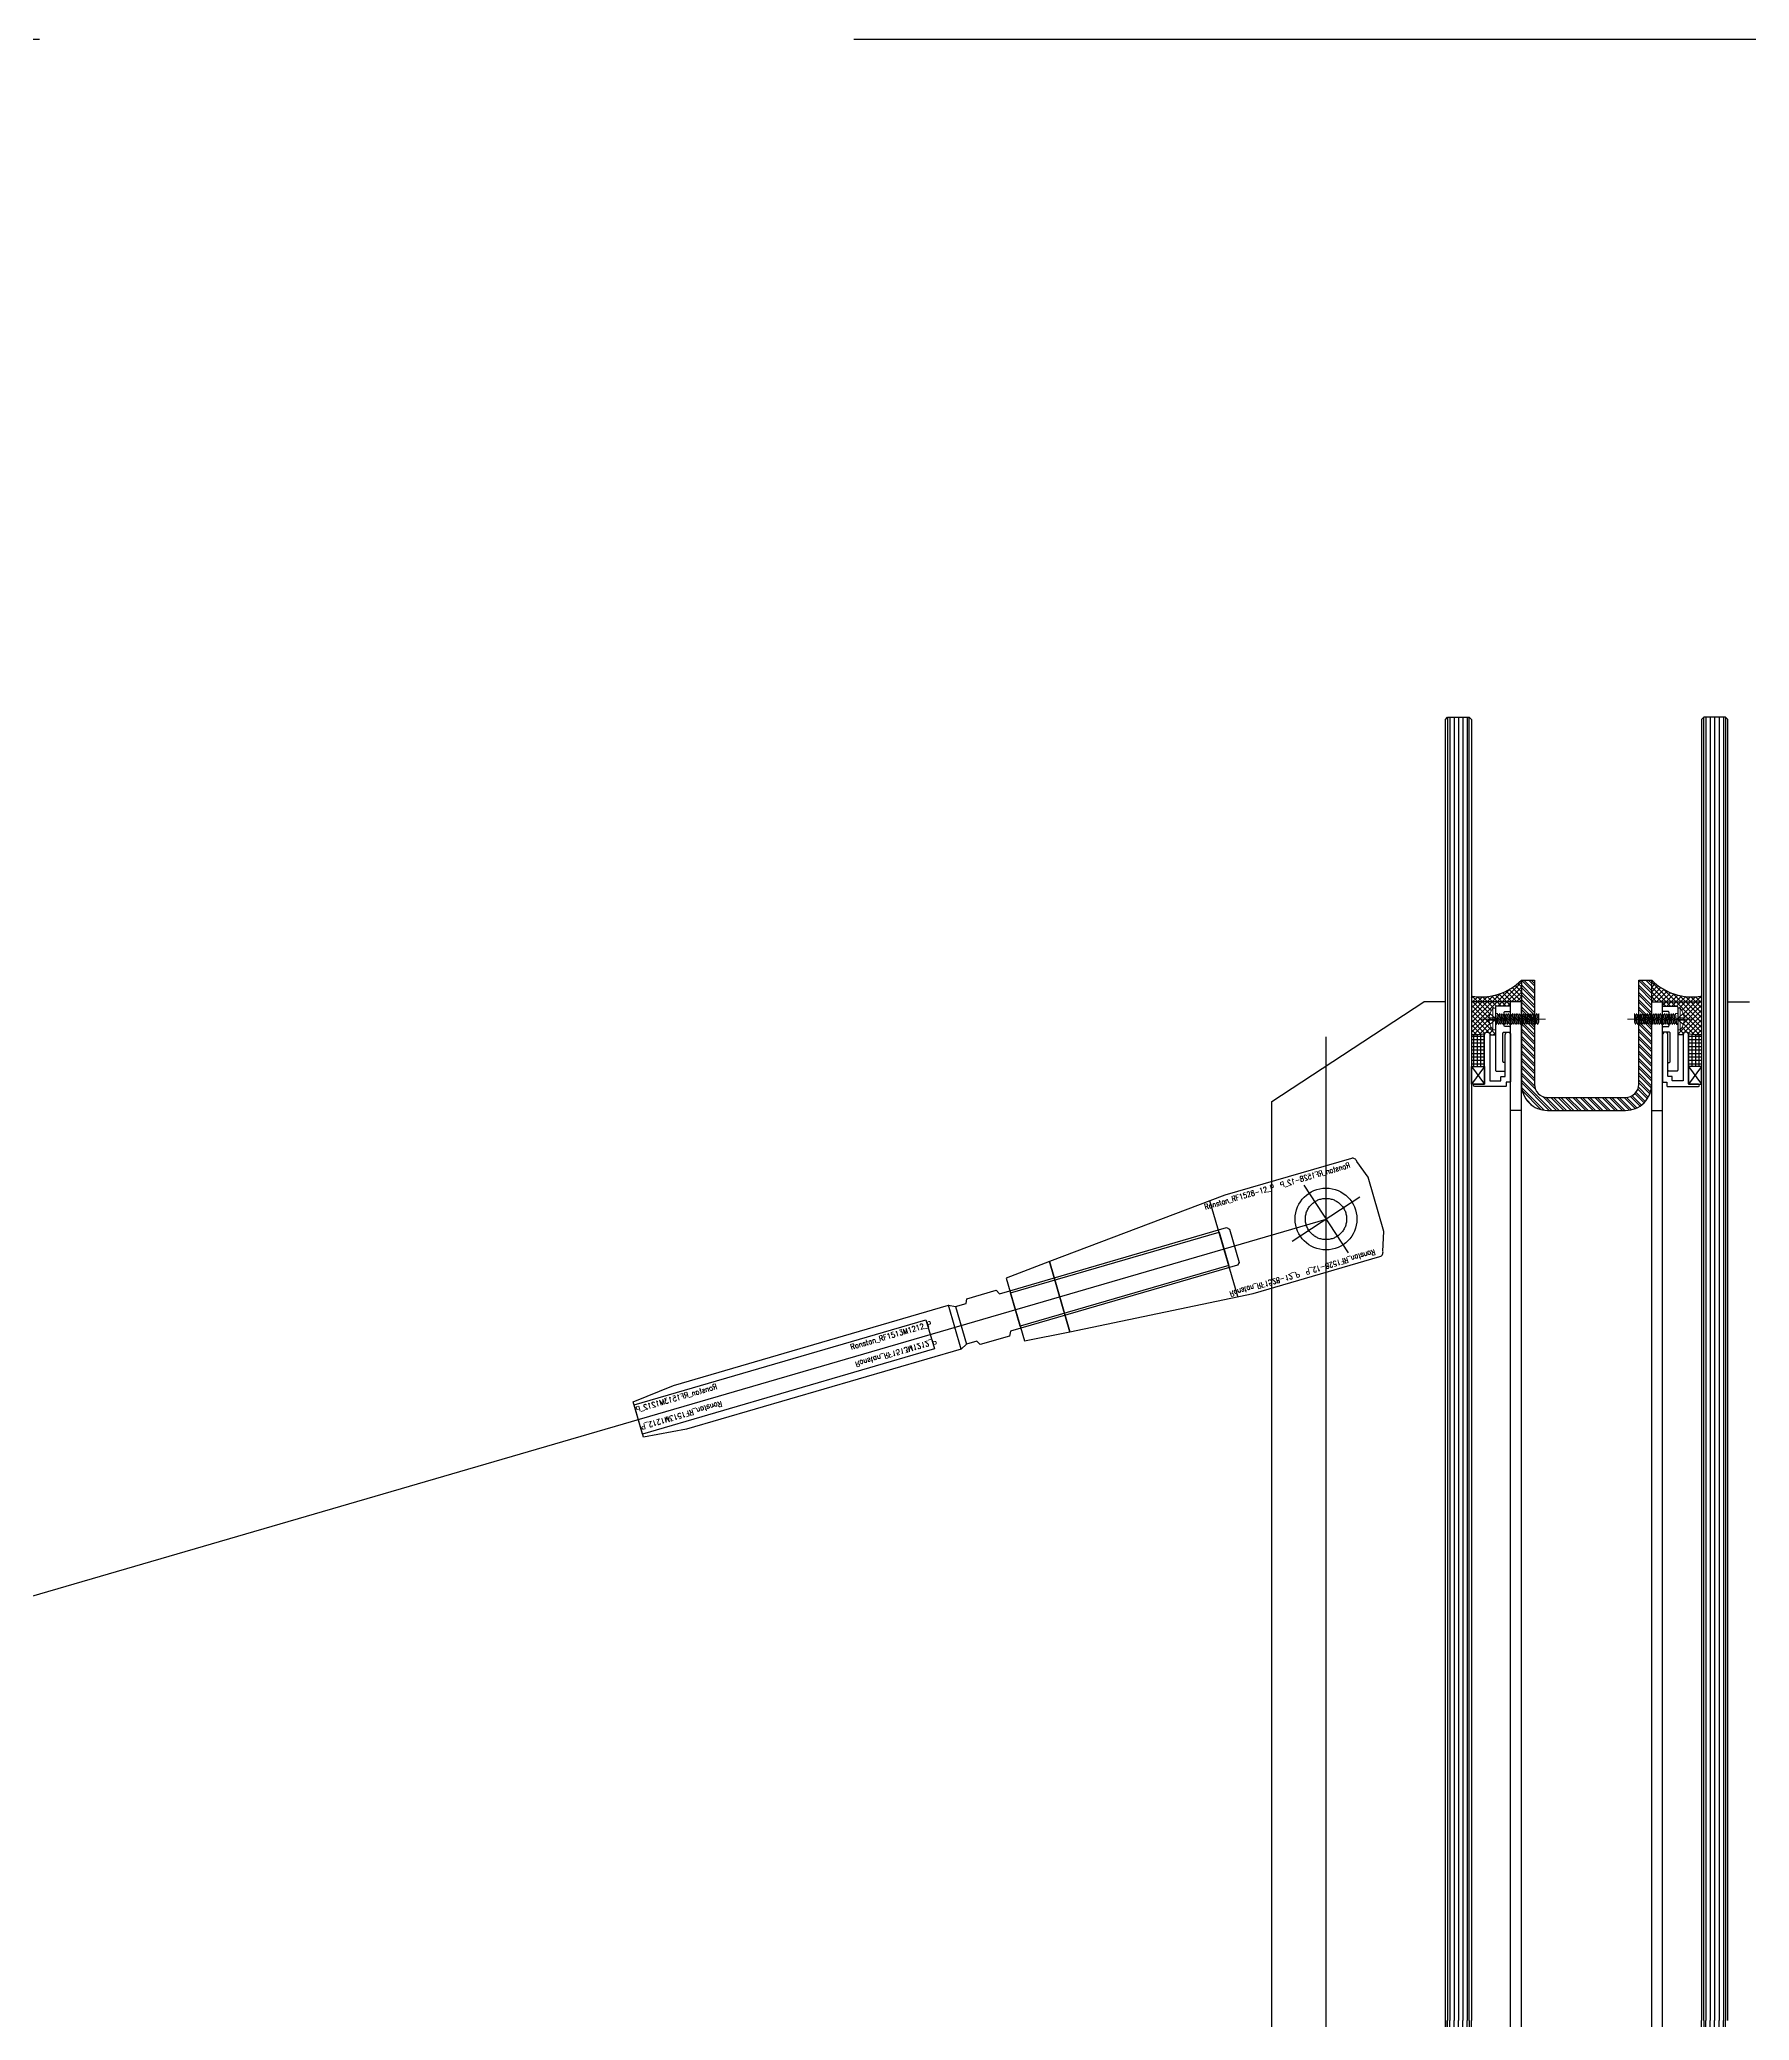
# Model space of a CAD drawing. Extents: x -163002 to 22103, y -98847 to 51643.
# Drawn here: x -107962 to -107175, y 35138 to 36050 of the extents above; entities that cross this region are included whole.
import ezdxf

# ---------------------------------------------------------------- set-up
doc = ezdxf.new("R2010")
doc.units = 0
doc.header["$LTSCALE"] = 1000
doc.header["$MEASUREMENT"] = 0
doc.linetypes.add('S2108a$0$CENTER', pattern=[2, 1.25, -0.25, 0.25, -0.25])
doc.linetypes.add('S2108a$0$HIDDEN', pattern=[0.375, 0.25, -0.125])
doc.layers.get('0').update_dxf_attribs({"linetype": 'CONTINUOUS'})
for name, color, linetype, lineweight in [('S2108a$0$0.25bC', 6, 'CONTINUOUS', 18), ('S2108a$0$0.25bCEN', 1, 'S2108a$0$CENTER', 18), ('S2108a$0$0.25bH', 3, 'S2108a$0$HIDDEN', 18)]:
    doc.layers.add(name, color=color, linetype=linetype, lineweight=lineweight)
for name, color, linetype in [('S2108a$0$Aux (not print)', 11, 'CONTINUOUS'), ('S2108a$0$buila', 14, 'S2108a$0$HIDDEN'), ('S2108a$0$Die No(Not Print)', 11, 'CONTINUOUS'), ('S2108a$0$glass-p', 1, 'CONTINUOUS'), ('S2108a$0$SS Cable', 9, 'CONTINUOUS'), ('S2108a$0$Steel', 30, 'CONTINUOUS')]:
    doc.layers.add(name, color=color, linetype=linetype)
doc.styles.add('S2108a$0$ROMANS', font='romans', dxfattribs={"width": 0.9})

# ---------------------------------------------------------------- blocks, each defined once
blk = doc.blocks.new('S2108a$0$11')
at = {"layer": 'S2108a$0$0.25bC'}
for p, q in [((1102.68, 1209.74), (1103.54, 1210.24)), ((1107.68, 1210.24), (1102.68, 1209.74)), ((1103.54, 1209.24), (1102.68, 1209.74)), ((1103.54, 1209.24), (1102.68, 1209.74)), ((1107.68, 1209.24), (1102.68, 1208.74)), ((1102.68, 1208.74), (1103.54, 1209.24)), ((1103.54, 1208.24), (1102.68, 1208.74)), ((1107.68, 1208.24), (1102.68, 1207.74)), ((1102.68, 1207.74), (1103.54, 1208.24)), ((1103.54, 1207.24), (1102.68, 1207.74)), ((1103.54, 1207.24), (1102.68, 1207.74)), ((1107.68, 1207.24), (1102.68, 1206.74)), ((1102.68, 1206.74), (1103.54, 1207.24)), ((1102.68, 1206.74), (1103.54, 1207.24)), ((1103.54, 1206.24), (1102.68, 1206.74)), ((1103.54, 1206.24), (1102.68, 1206.74)), ((1102.68, 1205.74), (1103.54, 1206.24)), ((1107.68, 1206.24), (1102.68, 1205.74)), ((1103.54, 1205.24), (1102.68, 1205.74)), ((1103.54, 1205.24), (1102.68, 1205.74)), ((1107.68, 1205.24), (1102.68, 1204.74)), ((1102.68, 1204.74), (1103.54, 1205.24)), ((1103.54, 1204.24), (1102.68, 1204.74)), ((1107.68, 1204.24), (1102.68, 1203.74)), ((1102.68, 1203.74), (1103.54, 1204.24)), ((1103.54, 1210.24), (1107.68, 1210.24)), ((1107.68, 1210.24), (1106.81, 1209.74)), ((1106.81, 1209.74), (1107.68, 1209.24)), ((1107.68, 1209.24), (1106.81, 1208.74)), ((1106.81, 1208.74), (1107.68, 1208.24)), ((1107.68, 1208.24), (1106.81, 1207.74)), ((1106.81, 1207.74), (1107.68, 1207.24)), ((1107.68, 1207.24), (1106.81, 1206.74)), ((1106.81, 1206.74), (1107.68, 1206.24)), ((1107.68, 1206.24), (1106.81, 1205.74)), ((1106.81, 1205.74), (1107.68, 1205.24)), ((1107.68, 1205.24), (1106.81, 1204.74)), ((1106.81, 1204.74), (1107.68, 1204.24)), ((1107.68, 1204.24), (1106.81, 1203.74)), ((1103.54, 1203.24), (1102.68, 1203.74)), ((1103.54, 1203.24), (1102.68, 1203.74)), ((1107.68, 1203.24), (1102.68, 1202.74)), ((1102.68, 1202.74), (1103.54, 1203.24)), ((1102.68, 1202.74), (1103.54, 1203.24)), ((1103.54, 1202.24), (1102.68, 1202.74)), ((1107.68, 1202.24), (1102.68, 1201.74)), ((1102.68, 1201.74), (1103.54, 1202.24)), ((1103.54, 1201.24), (1102.68, 1201.74)), ((1107.68, 1201.24), (1102.68, 1200.74)), ((1102.68, 1200.74), (1103.54, 1201.24)), ((1103.54, 1200.24), (1102.68, 1200.74)), ((1102.68, 1199.74), (1107.68, 1200.24)), ((1102.68, 1199.74), (1103.54, 1200.24)), ((1103.54, 1199.24), (1102.68, 1199.74)), ((1102.68, 1198.74), (1107.68, 1199.24)), ((1102.68, 1198.74), (1103.54, 1199.24)), ((1103.54, 1198.24), (1102.68, 1198.74)), ((1103.54, 1198.24), (1102.68, 1198.74)), ((1107.68, 1198.24), (1102.68, 1197.74)), ((1102.68, 1197.74), (1103.54, 1198.24)), ((1102.68, 1197.74), (1103.54, 1198.24)), ((1103.54, 1197.24), (1102.68, 1197.74)), ((1107.68, 1197.24), (1102.68, 1196.74)), ((1102.68, 1196.74), (1103.54, 1197.24)), ((1103.54, 1196.24), (1102.68, 1196.74)), ((1107.68, 1196.24), (1102.68, 1195.74)), ((1102.68, 1195.74), (1103.54, 1196.24)), ((1103.54, 1195.24), (1102.68, 1195.74)), ((1102.68, 1194.74), (1107.68, 1195.24)), ((1102.68, 1194.74), (1103.54, 1195.24)), ((1103.54, 1194.24), (1102.68, 1194.74)), ((1106.81, 1203.74), (1107.68, 1203.24)), ((1106.81, 1203.74), (1107.68, 1203.24)), ((1107.68, 1203.24), (1106.81, 1202.74)), ((1106.81, 1202.74), (1107.68, 1202.24)), ((1107.68, 1202.24), (1106.81, 1201.74)), ((1106.81, 1201.74), (1107.68, 1201.24)), ((1107.68, 1201.24), (1106.81, 1200.74)), ((1106.81, 1200.74), (1107.68, 1200.24)), ((1107.68, 1200.24), (1106.81, 1199.74)), ((1106.81, 1199.74), (1107.68, 1199.24)), ((1107.68, 1199.24), (1106.81, 1198.74)), ((1106.81, 1198.74), (1107.68, 1198.24)), ((1106.81, 1198.74), (1107.68, 1198.24)), ((1107.68, 1198.24), (1106.81, 1197.74)), ((1106.81, 1197.74), (1107.68, 1197.24)), ((1107.68, 1197.24), (1106.81, 1196.74)), ((1106.81, 1196.74), (1107.68, 1196.24)), ((1107.68, 1196.24), (1106.81, 1195.74)), ((1106.81, 1195.74), (1107.68, 1195.24)), ((1107.68, 1195.24), (1106.81, 1194.74)), ((1106.81, 1194.74), (1107.68, 1194.24)), ((1110.18, 1189.15), (1100.18, 1189.15)), ((1102.68, 1193.74), (1107.68, 1194.24)), ((1102.68, 1193.74), (1103.54, 1194.24)), ((1103.54, 1193.24), (1102.68, 1193.74)), ((1102.68, 1192.74), (1107.68, 1193.24)), ((1102.68, 1192.74), (1103.54, 1193.24)), ((1103.54, 1192.24), (1102.68, 1192.74)), ((1107.68, 1192.24), (1102.68, 1191.74)), ((1102.68, 1191.74), (1103.54, 1192.24)), ((1103.54, 1191.24), (1102.68, 1191.74)), ((1102.68, 1190.74), (1107.68, 1191.24)), ((1102.68, 1190.74), (1103.54, 1191.24)), ((1102.68, 1190.24), (1102.68, 1190.74)), ((1107.68, 1194.24), (1106.81, 1193.74)), ((1106.81, 1193.74), (1107.68, 1193.24)), ((1107.68, 1193.24), (1106.81, 1192.74)), ((1106.81, 1192.74), (1107.68, 1192.24)), ((1107.68, 1192.24), (1106.81, 1191.74)), ((1106.81, 1191.74), (1107.68, 1191.24)), ((1107.68, 1191.24), (1107.68, 1190.24))]:
    blk.add_line(p, q, dxfattribs=at)
blk.add_lwpolyline([(1100.18, 1189.15), (1100.18, 1190.24), (1110.18, 1190.24), (1110.18, 1189.15, -0.167288), (1105.68, 1187.26), (1105.68, 1187.76), (1104.68, 1187.76), (1104.68, 1187.26, -0.167288)], format="xyb", close=True, dxfattribs=at)
for start, end in [(241.32628, 264.26083), (275.73917, 298.67372)]:
    blk.add_arc((1105.18, 1192.24), 5, start, end, dxfattribs=at)
at = {"layer": 'S2108a$0$0.25bCEN', "ltscale": 0.2}
blk.add_line((1105.18, 1183.62), (1105.18, 1213.41), dxfattribs=at)
at = {"layer": 'S2108a$0$0.25bCEN', "ltscale": 0.05}
for p, q in [((1106.81, 1209.74), (1103.54, 1209.24)), ((1106.81, 1208.74), (1103.54, 1208.24)), ((1106.81, 1207.74), (1103.54, 1207.24)), ((1106.81, 1207.74), (1103.54, 1207.24)), ((1106.81, 1206.74), (1103.54, 1206.24)), ((1106.81, 1206.74), (1103.54, 1206.24)), ((1106.81, 1205.74), (1103.54, 1205.24)), ((1106.81, 1204.74), (1103.54, 1204.24)), ((1106.81, 1203.74), (1103.54, 1203.24)), ((1106.81, 1203.74), (1103.54, 1203.24)), ((1106.81, 1202.74), (1103.54, 1202.24)), ((1106.81, 1201.74), (1103.54, 1201.24)), ((1103.54, 1200.24), (1106.81, 1200.74)), ((1106.81, 1199.74), (1103.54, 1199.24)), ((1106.81, 1198.74), (1103.54, 1198.24)), ((1106.81, 1198.74), (1103.54, 1198.24)), ((1106.81, 1197.74), (1103.54, 1197.24)), ((1106.81, 1196.74), (1103.54, 1196.24)), ((1103.54, 1195.24), (1106.81, 1195.74)), ((1106.81, 1194.74), (1103.54, 1194.24)), ((1106.81, 1193.74), (1103.54, 1193.24)), ((1103.54, 1192.24), (1106.81, 1192.74)), ((1103.54, 1191.24), (1106.81, 1191.74))]:
    blk.add_line(p, q, dxfattribs=at)
at = {"layer": 'S2108a$0$0.25bH', "ltscale": 0.1}
for p, q in [((1104.68, 1189.94), (1102.63, 1187.69)), ((1105.68, 1189.94), (1104.68, 1189.94)), ((1104.68, 1187.76), (1104.68, 1189.94)), ((1105.68, 1187.76), (1105.68, 1189.94)), ((1107.72, 1187.69), (1105.68, 1189.94))]:
    blk.add_line(p, q, dxfattribs=at)
blk.add_lwpolyline([(1104.68, 1189.94), (1105.18, 1190.24), (1105.68, 1189.94)], dxfattribs=at)
blk = doc.blocks.new('S2108a$0$Ronstan_RF1528-12_P')
at = {"layer": 'S2108a$0$Aux (not print)', "linetype": 'S2108a$0$HIDDEN'}
blk.add_circle((0, 0), 9.5, dxfattribs=at)
at = {"layer": 'S2108a$0$Aux (not print)'}
for p in [(0, 0), (149, 0)]:
    blk.add_point(p, dxfattribs=at)
at = {"layer": 'S2108a$0$SS Cable', "color": 8, "linetype": 'S2108a$0$HIDDEN'}
blk.add_line((49, 22.94), (49, -22.97), dxfattribs=at)
at = {"layer": 'S2108a$0$SS Cable', "color": 0, "linetype": 'ByBlock'}
blk.add_lwpolyline([(-19, 23.5, 0.414214), (-21, 21.5), (-24, 13), (-24, -13), (-21, -21.53, 0.414214), (-19, -23.53), (41.72, -23.53), (127.76, -16.89), (127.76, 16.89), (41.72, 23.5)], format="xyb", close=True, dxfattribs=at)
blk.add_lwpolyline([(127.76, -16.89), (149, -15.01), (149, 15.01), (127.76, 16.89)], close=True, dxfattribs=at)
at = {"layer": 'S2108a$0$SS Cable', "color": 8, "linetype": 'S2108a$0$HIDDEN'}
blk.add_lwpolyline([(49, 8), (149, 8), (149, -8), (49, -8)], close=True, dxfattribs=at)
at = {"layer": 'S2108a$0$Steel', "color": 8}
blk.add_circle((0, 0), 14.25, dxfattribs=at)
at = {"layer": 'S2108a$0$Aux (not print)', "style": 'S2108a$0$ROMANS', "width": 0.7}
for text_generation_flag, p in [(6, (-17.5, 19.63)), (4, (52.16, 19.63))]:
    blk.add_text('Ronstan_RF1528-12_P', height=2.5, rotation=180, dxfattribs=dict(at, text_generation_flag=text_generation_flag)).set_placement(p)
for text_generation_flag, p in [(4, (-17.5, -19.63)), (6, (52.16, -19.63))]:
    blk.add_text('Ronstan_RF1528-12_P', height=2.5, dxfattribs=dict(at, text_generation_flag=text_generation_flag)).set_placement(p)
blk = doc.blocks.new('S2108a$0$Ronstan_RF1513M1212_P')
at = {"layer": 'S2108a$0$Aux (not print)', "linetype": 'S2108a$0$HIDDEN'}
blk.add_lwpolyline([(0, -9), (-103.95, -9), (-104.95, -8), (-104.95, 8), (-103.95, 9), (0, 9)], dxfattribs=at)
blk.add_lwpolyline([(180.92, -7), (40.92, -7), (40.92, 7), (180.92, 7)], close=True, dxfattribs=at)
at = {"layer": 'S2108a$0$Aux (not print)'}
for p in [(0, 0), (180.92, 0)]:
    blk.add_point(p, dxfattribs=at)
at = {"layer": 'S2108a$0$SS Cable', "linetype": 'ByBlock'}
blk.add_line((26.08, -9), (26.08, 9), dxfattribs=at)
blk.add_line((26.08, -9), (26.08, 9), dxfattribs=at)
at = {"layer": 'S2108a$0$SS Cable', "color": 0, "linetype": 'ByBlock'}
for points in [[(0, 9), (5, 9), (6, 11), (20.08, 11), (21.08, 9), (26.08, 9), (29.08, 10.5), (160.92, 10.5), (180.92, 8.5), (180.92, -8.5), (160.92, -10.5), (29.08, -10.5), (26.08, -9), (21.08, -9), (20.08, -11), (6, -11), (5, -9), (0, -9)], [(26.08, 9), (29.08, 10.5), (29.08, -10.5), (26.08, -9)]]:
    blk.add_lwpolyline(points, close=True, dxfattribs=at)
at = {"layer": 'S2108a$0$Die No(Not Print)', "extrusion": (0, 0, -1), "char_height": 2.5, "width": 32.6375, "attachment_point": 1, "style": 'S2108a$0$ROMANS'}
for insert, text_direction in [((77.77, 5), (-1, 0, 0)), ((141.89, -5.83), (1, 0, 0))]:
    blk.add_mtext('Ronstan_RF1513M1212_P', dxfattribs=dict(at, insert=insert, text_direction=text_direction))
at = {"layer": 'S2108a$0$Die No(Not Print)', "insert": (141.89, 5), "char_height": 2.5, "width": 32.6375, "attachment_point": 1, "style": 'S2108a$0$ROMANS'}
blk.add_mtext('Ronstan_RF1513M1212_P', dxfattribs=at)
at = {"layer": 'S2108a$0$Die No(Not Print)', "insert": (77.77, -5.83), "char_height": 2.5, "width": 32.6375, "attachment_point": 1, "rotation": 180, "style": 'S2108a$0$ROMANS'}
blk.add_mtext('Ronstan_RF1513M1212_P', dxfattribs=at)
blk = doc.blocks.new('S2108a')
at = {"layer": 'S2108a$0$glass-p'}
h = blk.add_hatch(dxfattribs=at)
h.set_pattern_fill('ANSI37', color=256, scale=0.5, angle=90, style=0)
h.set_pattern_definition([(45, (-186100.6955, 68550.0799), (1.122532015, -1.122532015), []), (315, (-186100.6955, 68550.0799), (-1.122532015, -1.122532015), [])])
h.paths.add_polyline_path([(-107294.88, 35599.639), (-107294.38, 35599.639), (-107294.38, 35598.639), (-107294.88, 35598.639, 0.1672877), (-107292.987, 35594.139), (-107291.897, 35594.139), (-107291.897, 35591.889), (-107294.397, 35591.889, 0.7581322), (-107296.714, 35592.539, -0.0780345), (-107302.897, 35592.039), (-107302.897, 35609.749, 0.1832027), (-107284.897, 35613.111), (-107284.897, 35604.639, 0.4142136), (-107285.397, 35605.139), (-107291.397, 35605.139, 0.4142136), (-107291.897, 35604.639), (-107291.897, 35604.139), (-107292.987, 35604.139, 0.1672877)])
h.paths.add_polyline_path([(-107284.897, 35613.111, 0.0620318), (-107279.897, 35617.08), (-107279.897, 35607.08), (-107284.897, 35607.08)])
h = blk.add_hatch(dxfattribs=at)
h.set_pattern_fill('ANSI32', color=256, scale=0.25, angle=90, style=0)
h.set_pattern_definition([(135, (-26773.6782, 68639.2562), (-1.68379802, -1.68379802), []), (135, (-26773.6782, 68640.3787), (-1.68379802, -1.68379802), [])])
edge = h.paths.add_edge_path()
edge.add_line((-107219.897, 35617.08), (-107279.897, 35617.08))
edge.add_line((-107279.897, 35617.08), (-107279.897, 35569.08))
edge.add_arc((-107267.897, 35569.08), 12, 180, 270)
edge.add_line((-107267.897, 35557.08), (-107231.897, 35557.08))
edge.add_arc((-107231.897, 35569.08), 12, 270, 360)
edge.add_line((-107219.897, 35569.08), (-107219.897, 35617.08))
edge = h.paths.add_edge_path()
edge.add_line((-107225.897, 35617.08), (-107273.897, 35617.08))
edge.add_line((-107273.897, 35617.08), (-107273.897, 35569.08))
edge.add_arc((-107267.897, 35569.08), 6, 180, 270)
edge.add_line((-107267.897, 35563.08), (-107231.897, 35563.08))
edge.add_arc((-107231.897, 35569.08), 6, 270, 360)
edge.add_line((-107225.897, 35569.08), (-107225.897, 35617.08))
h = blk.add_hatch(dxfattribs=at)
h.set_pattern_fill('ANSI37', color=256, scale=0.5, angle=90, style=0)
h.set_pattern_definition([(135, (-28399.098, 68550.0799), (-1.122532015, -1.122532015), []), (225, (-28399.098, 68550.0799), (1.122532015, -1.122532015), [])])
h.paths.add_polyline_path([(-107204.913, 35599.639), (-107205.413, 35599.639), (-107205.413, 35598.639), (-107204.913, 35598.639, -0.1672877), (-107206.807, 35594.139), (-107207.897, 35594.139), (-107207.897, 35591.889), (-107205.397, 35591.889, -0.7581322), (-107203.079, 35592.539, 0.0780345), (-107196.897, 35592.039), (-107196.897, 35609.749, -0.1832027), (-107214.897, 35613.111), (-107214.897, 35604.639, -0.4142136), (-107214.397, 35605.139), (-107208.397, 35605.139, -0.4142136), (-107207.897, 35604.639), (-107207.897, 35604.139), (-107206.807, 35604.139, -0.1672877)])
h.paths.add_polyline_path([(-107214.897, 35613.111, -0.0620318), (-107219.897, 35617.08), (-107219.897, 35607.08), (-107214.897, 35607.08)])
h = blk.add_hatch(dxfattribs=at)
h.set_pattern_fill('NET', color=256, scale=0.5, angle=90, style=0)
h.set_pattern_definition([(90, (-108247.927, 46718.0799), (1.5875, -1e-16), []), (360, (-108247.927, 46718.0799), (0, -1.5875), [])])
h.paths.add_polyline_path([(-107296.897, 35577.239), (-107302.897, 35577.239), (-107302.897, 35592.039, 0.0827625), (-107296.897, 35592.539)])
h = blk.add_hatch(dxfattribs=at)
h.set_pattern_fill('NET', color=256, scale=0.5, angle=90, style=0)
h.set_pattern_definition([(90, (-106251.8664, 46718.0799), (-1.5875, 1e-16), []), (180, (-106251.8664, 46718.0799), (-2e-16, -1.5875), [])])
h.paths.add_polyline_path([(-107202.897, 35577.239), (-107196.897, 35577.239), (-107196.897, 35592.039, -0.0827625), (-107202.897, 35592.539)])
at = {"layer": 'S2108a$0$buila', "ltscale": 3}
blk.add_line((-105712.4, 36050.092), (-132749.9, 36050.1), dxfattribs=at)
at = {"layer": 'S2108a$0$glass-p'}
for p, q in [((-107314.897, 35737.106), (-107313.897, 35738.106)), ((-107314.897, 35138.106), (-107314.897, 35737.106)), ((-107313.897, 35738.106), (-107303.897, 35738.106)), ((-107313.897, 35738.106), (-107313.897, 35138.106)), ((-107312.897, 35738.106), (-107312.897, 35138.106)), ((-107310.897, 35738.106), (-107310.897, 35138.106)), ((-107308.897, 35738.106), (-107308.897, 35138.106)), ((-107306.897, 35738.106), (-107306.897, 35138.106)), ((-107304.897, 35738.106), (-107304.897, 35138.106)), ((-107303.897, 35138.106), (-107303.897, 35738.106)), ((-107302.897, 35737.106), (-107303.897, 35738.106)), ((-107302.897, 35737.106), (-107302.897, 35138.106)), ((-107196.897, 35737.106), (-107195.897, 35738.106)), ((-107196.897, 35737.106), (-107196.897, 35138.106)), ((-107185.897, 35738.106), (-107195.897, 35738.106)), ((-107195.897, 35138.106), (-107195.897, 35738.106)), ((-107194.897, 35738.106), (-107194.897, 35138.106)), ((-107192.897, 35738.106), (-107192.897, 35138.106)), ((-107190.897, 35738.106), (-107190.897, 35138.106)), ((-107188.897, 35738.106), (-107188.897, 35138.106)), ((-107186.897, 35738.106), (-107186.897, 35138.106)), ((-107184.897, 35737.106), (-107185.897, 35738.106)), ((-107185.897, 35738.106), (-107185.897, 35138.106)), ((-107184.897, 35138.106), (-107184.897, 35737.106)), ((-107279.897, 35617.08), (-107273.897, 35617.08)), ((-107225.897, 35617.08), (-107219.897, 35617.08)), ((-107394.897, 35561.126), (-107324.897, 35607.08)), ((-107314.897, 35607.08), (-107324.897, 35607.08)), ((-107284.897, 35607.08), (-107302.897, 35607.08)), ((-107284.897, 35138.106), (-107284.897, 35607.08)), ((-107279.897, 35607.08), (-107284.897, 35607.08)), ((-107279.897, 35138.106), (-107279.897, 35607.08)), ((-107219.897, 35138.106), (-107219.897, 35607.08)), ((-107219.897, 35607.08), (-107214.897, 35607.08)), ((-107214.897, 35138.106), (-107214.897, 35607.08)), ((-107214.897, 35607.08), (-107196.897, 35607.08)), ((-107184.897, 35607.08), (-107174.897, 35607.08)), ((-107369.897, 35138.106), (-107369.897, 35590.98)), ((-107369.897, 35138.106), (-107369.897, 35590.98)), ((-107294.397, 35591.889), (-107291.897, 35591.889)), ((-107205.397, 35591.889), (-107207.897, 35591.889)), ((-107302.897, 35577.239), (-107296.897, 35569.239)), ((-107296.897, 35577.239), (-107302.897, 35569.239)), ((-107196.897, 35577.239), (-107202.897, 35569.239)), ((-107202.897, 35577.239), (-107196.897, 35569.239)), ((-107394.897, 35138.106), (-107394.897, 35561.126)), ((-107279.897, 35557.08), (-107284.897, 35557.08)), ((-107219.897, 35557.08), (-107214.897, 35557.08)), ((-107380.161, 35522.715), (-107359.632, 35491.444)), ((-107385.533, 35496.815), (-107354.261, 35517.344)), ((-108749.895, 35105.045), (-107369.897, 35507.08)), ((-107394.897, 34730.106), (-107394.897, 35138.106)), ((-107369.897, 34730.106), (-107369.897, 35138.106)), ((-107314.897, 34532.106), (-107314.897, 35138.106)), ((-107314.897, 35138.106), (-107314.897, 34615.106)), ((-107313.897, 34614.106), (-107313.897, 35138.106)), ((-107312.897, 34614.106), (-107312.897, 35138.106)), ((-107310.897, 34614.106), (-107310.897, 35138.106)), ((-107308.897, 34614.106), (-107308.897, 35138.106)), ((-107306.897, 34614.106), (-107306.897, 35138.106)), ((-107304.897, 34614.106), (-107304.897, 35138.106)), ((-107303.897, 35138.106), (-107303.897, 34614.106)), ((-107302.897, 34615.106), (-107302.897, 35138.106)), ((-107284.897, 34575.106), (-107284.897, 35138.106)), ((-107279.897, 34575.106), (-107279.897, 35138.106)), ((-107219.897, 34575.106), (-107219.897, 35138.106)), ((-107214.897, 34575.106), (-107214.897, 35138.106)), ((-107196.897, 34615.106), (-107196.897, 35138.106)), ((-107195.897, 35138.106), (-107195.897, 34614.106)), ((-107194.897, 34614.106), (-107194.897, 35138.106)), ((-107192.897, 34614.106), (-107192.897, 35138.106)), ((-107190.897, 34614.106), (-107190.897, 35138.106)), ((-107188.897, 34614.106), (-107188.897, 35138.106)), ((-107186.897, 34614.106), (-107186.897, 35138.106)), ((-107185.897, 34614.106), (-107185.897, 35138.106))]:
    blk.add_line(p, q, dxfattribs=at)
for points in [[(-107279.897, 35617.08), (-107279.897, 35569.08, 0.4142136), (-107267.897, 35557.08), (-107231.897, 35557.08, 0.4142136), (-107219.897, 35569.08), (-107219.897, 35617.08)], [(-107273.897, 35617.08), (-107273.897, 35569.08, 0.4142136), (-107267.897, 35563.08), (-107231.897, 35563.08, 0.4142136), (-107225.897, 35569.08), (-107225.897, 35617.08)], [(-107287.897, 35579.139), (-107287.897, 35579.139), (-107287.897, 35579.139, -0.4142136), (-107288.397, 35579.639), (-107288.397, 35592.639, -0.4142136), (-107287.897, 35593.139), (-107285.397, 35593.139, 0.4142136), (-107284.897, 35593.639), (-107284.897, 35595.139, 0.4142136), (-107285.397, 35595.639), (-107287.397, 35595.639, -0.4142136), (-107287.897, 35596.139), (-107287.897, 35599.139), (-107287.897, 35602.139, -0.4142136), (-107287.397, 35602.639), (-107285.397, 35602.639, 0.4142136), (-107284.897, 35603.139), (-107284.897, 35604.639, 0.4142136), (-107285.397, 35605.139), (-107291.397, 35605.139, 0.4142136), (-107291.897, 35604.639), (-107291.897, 35599.522), (-107291.514, 35599.139), (-107291.897, 35598.756), (-107291.897, 35575.639, 0.4142136), (-107291.397, 35575.139), (-107287.897, 35575.139, 0.4142136), (-107287.397, 35575.639), (-107287.397, 35578.639, 0.4142136), (-107287.897, 35579.139)], [(-107211.897, 35579.139), (-107211.897, 35579.139), (-107211.897, 35579.139, 0.4142136), (-107211.397, 35579.639), (-107211.397, 35592.639, 0.4142136), (-107211.897, 35593.139), (-107214.397, 35593.139, -0.4142136), (-107214.897, 35593.639), (-107214.897, 35595.139, -0.4142136), (-107214.397, 35595.639), (-107212.397, 35595.639, 0.4142136), (-107211.897, 35596.139), (-107211.897, 35599.139), (-107211.897, 35602.139, 0.4142136), (-107212.397, 35602.639), (-107214.397, 35602.639, -0.4142136), (-107214.897, 35603.139), (-107214.897, 35604.639, -0.4142136), (-107214.397, 35605.139), (-107208.397, 35605.139, -0.4142136), (-107207.897, 35604.639), (-107207.897, 35599.522), (-107208.28, 35599.139), (-107207.897, 35598.756), (-107207.897, 35575.639, -0.4142136), (-107208.397, 35575.139), (-107211.897, 35575.139, -0.4142136), (-107212.397, 35575.639), (-107212.397, 35578.639, -0.4142136), (-107211.897, 35579.139)]]:
    blk.add_lwpolyline(points, format="xyb", dxfattribs=at)
for points in [[(-107287.397, 35591.889, -1), (-107284.897, 35591.889), (-107284.897, 35570.339, -0.4142136), (-107285.097, 35570.139), (-107286.697, 35570.139, 0.4142136), (-107286.897, 35569.939), (-107286.897, 35568.339, -0.4142136), (-107287.097, 35568.139), (-107301.397, 35568.139, -1), (-107301.397, 35569.139), (-107297.097, 35569.139, 0.4142136), (-107296.897, 35569.339), (-107296.897, 35591.889, -1), (-107294.397, 35591.889), (-107294.397, 35570.839, 0.4142136), (-107294.197, 35570.639), (-107289.597, 35570.639, 0.4142136), (-107289.397, 35570.839), (-107289.397, 35572.439, -0.4142136), (-107289.197, 35572.639), (-107287.597, 35572.639, 0.4142136), (-107287.397, 35572.839)], [(-107212.397, 35591.889, 1), (-107214.897, 35591.889), (-107214.897, 35570.339, 0.4142136), (-107214.697, 35570.139), (-107213.097, 35570.139, -0.4142136), (-107212.897, 35569.939), (-107212.897, 35568.339, 0.4142136), (-107212.697, 35568.139), (-107198.397, 35568.139, 1), (-107198.397, 35569.139), (-107202.697, 35569.139, -0.4142136), (-107202.897, 35569.339), (-107202.897, 35591.889, 1), (-107205.397, 35591.889), (-107205.397, 35570.839, -0.4142136), (-107205.597, 35570.639), (-107210.197, 35570.639, -0.4142136), (-107210.397, 35570.839), (-107210.397, 35572.439, 0.4142136), (-107210.597, 35572.639), (-107212.197, 35572.639, -0.4142136), (-107212.397, 35572.839)]]:
    blk.add_lwpolyline(points, format="xyb", close=True, dxfattribs=at)
for points in [[(-107302.897, 35569.239), (-107302.897, 35577.239), (-107296.897, 35577.239), (-107296.897, 35569.239)], [(-107196.897, 35569.239), (-107196.897, 35577.239), (-107202.897, 35577.239), (-107202.897, 35569.239)]]:
    blk.add_lwpolyline(points, close=True, dxfattribs=at)
for centre, radius, start, end in [((-107298.33, 35635.169), 25.826, 259.815016, 315.539932), ((-107201.464, 35635.169), 25.826, 224.460068, 280.184984), ((-107301.398, 35611.975), 19.992, 265.69979, 283.547807), ((-107198.396, 35611.975), 19.992, 256.452193, 274.30021)]:
    blk.add_arc(centre, radius, start, end, dxfattribs=at)
at = {"layer": 'S2108a$0$glass-p', "xscale": -1, "rotation": 270}
blk.add_blockref('S2108a$0$11', (-108482.142, 34493.961), dxfattribs=at)
at = {"layer": 'S2108a$0$glass-p'}
for name, p, rotation in [('S2108a$0$11', (-106017.652, 34493.961), 90), ('S2108a$0$Ronstan_RF1528-12_P', (-107369.897, 35507.08), 196.2424064690852), ('S2108a$0$Ronstan_RF1513M1212_P', (-107512.95, 35465.404), 196.2424064690852)]:
    blk.add_blockref(name, p, dxfattribs=dict(at, rotation=rotation))

msp = doc.modelspace()

# ---------------------------------------------------------------- block references
msp.add_blockref('S2108a', (0, 0))

doc.saveas('drawing.dxf')
